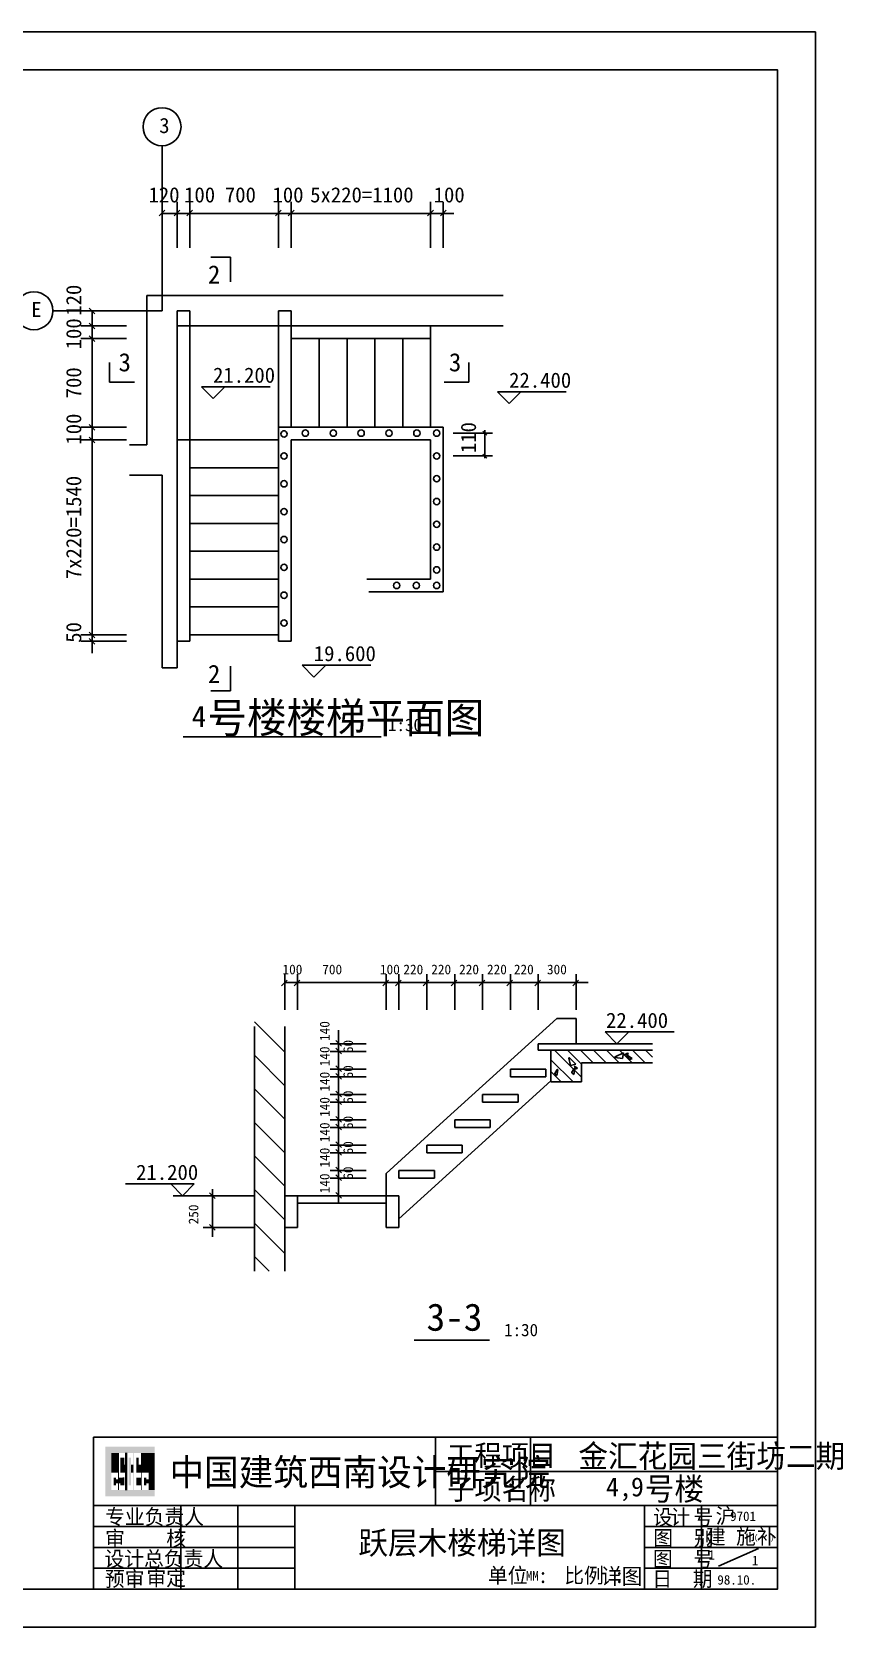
# Model space of a CAD drawing. Header units: metres. Extents: x -282284 to -222161, y -90681 to -4902.
# Drawn here: x -243500 to -222161, y -46902 to -4902 of the extents above; entities that cross this region are included whole.
import ezdxf

# ---------------------------------------------------------------- set-up
doc = ezdxf.new("R2010")
doc.units = ezdxf.units.M
for name, color, linetype in [('1', 7, 'Continuous'), ('10', 3, 'Continuous'), ('3', 3, 'Continuous'), ('JZ', 3, 'Continuous')]:
    doc.layers.add(name, color=color, linetype=linetype)

msp = doc.modelspace()

# ---------------------------------------------------------------- linework, layer by layer
for p, q in [((-222883.95, -4902.17), (-282283.95, -4902.17)), ((-222883.95, -4902.17), (-222883.95, -46902.17)), ((-240477.81, -15777.26), (-240477.81, -11843.93)), ((-240477.81, -11843.93), (-231106.64, -11843.93)), ((-239677.81, -21643.93), (-239677.81, -12643.93)), ((-239677.81, -12643.93), (-231106.64, -12643.93)), ((-240934.52, -15777.26), (-240477.81, -15777.26)), ((-240934.52, -16577.26), (-240077.81, -16577.26)), ((-240077.81, -21643.93), (-240077.81, -16577.26)), ((-240077.81, -21643.93), (-239677.81, -21643.93)), ((-237644.68, -31090.53), (-237644.68, -37532.84)), ((-236844.68, -31090.53), (-236844.68, -37532.84)), ((-227178.53, -31711.5), (-229844.68, -31711.5)), ((-229844.68, -31711.5), (-229844.68, -32544.83)), ((-227178.53, -32044.83), (-229044.68, -32044.83)), ((-229044.68, -32044.83), (-229044.68, -32544.83)), ((-229044.68, -32544.83), (-229844.68, -32544.83)), ((-236511.35, -35544.83), (-236511.35, -36378.17)), ((-234178.02, -35544.83), (-234178.02, -36378.17)), ((-233844.68, -35544.83), (-233844.68, -36378.17)), ((-235710.36, -41902.17), (-223883.95, -41902.17)), ((-235710.36, -41902.17), (-223883.95, -41902.17)), ((-232883.95, -41902.17), (-232883.95, -43702.17)), ((-230383.95, -41902.17), (-230383.95, -43702.17)), ((-241032.54, -42625.49), (-241032.54, -42315.49)), ((-241012.54, -43295.49), (-241012.54, -42315.49)), ((-241152.54, -42835.49), (-241152.54, -42445.49)), ((-241092.54, -42625.49), (-241092.54, -42445.49)), ((-241032.54, -43295.49), (-241032.54, -42835.49)), ((-232883.95, -42802.17), (-223883.95, -42802.17)), ((-241152.54, -43165.49), (-241152.54, -43115.49)), ((-241092.54, -43015.49), (-241092.54, -42965.49)), ((-241092.54, -43165.49), (-241092.54, -42965.49)), ((-241883.95, -43702.17), (-223883.95, -43702.17)), ((-239583.95, -43702.17), (-239583.95, -45902.17)), ((-238083.95, -43702.17), (-238083.95, -45902.17)), ((-236583.95, -43702.17), (-236583.95, -45902.17)), ((-227383.95, -43702.17), (-227383.95, -45902.17)), ((-225883.95, -43702.17), (-225883.95, -45902.17)), ((-241883.95, -44252.17), (-236583.95, -44252.17)), ((-227383.95, -44252.17), (-223883.95, -44252.17)), ((-241883.95, -44802.17), (-236583.95, -44802.17)), ((-227383.95, -44802.17), (-223883.95, -44802.17)), ((-225434.77, -45293.9), (-224384.45, -44831.75)), ((-241883.95, -45352.17), (-236583.95, -45352.17)), ((-227383.95, -45352.17), (-223883.95, -45352.17)), ((-222883.95, -46902.17), (-282283.95, -46902.17))]:
    msp.add_line(p, q)
for points in [[(-279783.95, -45902.17), (-281183.95, -45902.17), (-223883.95, -45902.17), (-223883.95, -5902.17), (-279783.95, -5902.17)], [(-241883.95, -41902.17), (-223883.95, -41902.17), (-223883.95, -45902.17), (-241883.95, -45902.17)]]:
    msp.add_lwpolyline(points, close=True)
for points in [[(-241572.54, -42155.49), (-241572.54, -42315.49), (-240272.54, -42155.49), (-240272.54, -42315.49)], [(-241572.54, -42315.49), (-241412.54, -42315.49), (-241572.54, -43295.49), (-241412.54, -43295.49)], [(-241412.54, -42315.49), (-241212.54, -42315.49), (-241412.54, -42835.49), (-241212.54, -42835.49)], [(-241032.54, -42315.49), (-241012.54, -42315.49), (-241032.54, -43295.49), (-241012.54, -43295.49)], [(-240832.54, -42315.49), (-240812.54, -42315.49), (-240832.54, -43295.49), (-240812.54, -43295.49)], [(-240632.54, -42315.49), (-240272.54, -42315.49), (-240632.54, -42625.49), (-240272.54, -42625.49)], [(-241232.54, -42835.49), (-241212.54, -42835.49), (-241232.54, -43295.49), (-241212.54, -43295.49)], [(-241152.54, -42445.49), (-241092.54, -42445.49), (-241152.54, -42625.49), (-241092.54, -42625.49)], [(-241152.54, -42625.49), (-241032.54, -42625.49), (-241152.54, -42835.49), (-241032.54, -42835.49)], [(-240952.54, -42445.49), (-240892.54, -42445.49), (-240952.54, -43165.49), (-240892.54, -43165.49)], [(-240892.54, -42625.49), (-240832.54, -42625.49), (-240892.54, -42835.49), (-240832.54, -42835.49)], [(-240752.54, -42625.49), (-240752.54, -42445.49), (-240692.54, -42625.49), (-240692.54, -42445.49)], [(-240752.54, -42835.49), (-240752.54, -42625.49), (-240272.54, -42835.49), (-240272.54, -42625.49)], [(-240632.54, -42835.49), (-240612.54, -42835.49), (-240632.54, -43295.49), (-240612.54, -43295.49)], [(-240432.54, -42835.49), (-240272.54, -42835.49), (-240432.54, -43295.49), (-240272.54, -43295.49)], [(-241292.54, -42965.49), (-241352.54, -42965.49), (-241292.54, -43165.49), (-241352.54, -43165.49)], [(-241292.54, -43015.49), (-241232.54, -43015.49), (-241292.54, -43115.49), (-241232.54, -43115.49)], [(-241212.54, -42965.49), (-241092.54, -42965.49), (-241212.54, -43115.49), (-241152.54, -43115.49)], [(-241152.54, -43115.49), (-241092.54, -42965.49), (-241152.54, -43165.49), (-241092.54, -43165.49)], [(-240752.54, -42965.49), (-240632.54, -42965.49), (-240752.54, -43165.49), (-240632.54, -43165.49)], [(-240552.54, -42965.49), (-240492.54, -42965.49), (-240552.54, -43165.49), (-240492.54, -43165.49)], [(-240492.54, -43115.49), (-240492.54, -43015.49), (-240432.54, -43115.49), (-240432.54, -43015.49)], [(-241572.54, -43295.49), (-241572.54, -43455.49), (-240272.54, -43295.49), (-240272.54, -43455.49)]]:
    msp.add_solid(points)
at = {"layer": '1'}
for p, q in [((-230178.02, -31544.83), (-227178.53, -31544.83)), ((-230178.02, -31711.5), (-230178.02, -31544.83)), ((-230178.02, -31711.5), (-229844.68, -31711.5)), ((-230911.35, -32411.5), (-230911.35, -32211.5)), ((-230911.35, -32211.5), (-229978.02, -32211.5)), ((-229978.02, -32411.5), (-229978.02, -32211.5)), ((-230911.35, -32411.5), (-229978.02, -32411.5)), ((-231644.68, -33078.17), (-231644.68, -32878.17)), ((-231644.68, -32878.17), (-230711.35, -32878.17)), ((-231644.68, -33078.17), (-230711.35, -33078.17)), ((-230711.35, -33078.17), (-230711.35, -32878.17)), ((-232378.02, -33544.83), (-231444.68, -33544.83)), ((-232378.02, -33744.83), (-232378.02, -33544.83)), ((-231444.68, -33744.83), (-231444.68, -33544.83)), ((-232378.02, -33744.83), (-231444.68, -33744.83)), ((-233111.35, -34211.5), (-232178.02, -34211.5)), ((-233111.35, -34411.5), (-233111.35, -34211.5)), ((-233111.35, -34411.5), (-232178.02, -34411.5)), ((-232178.02, -34411.5), (-232178.02, -34211.5)), ((-233844.68, -35078.17), (-233844.68, -34878.17)), ((-233844.68, -34878.17), (-232911.35, -34878.17)), ((-233844.68, -35078.17), (-232911.35, -35078.17)), ((-232911.35, -35078.17), (-232911.35, -34878.17)), ((-236844.68, -35544.83), (-233844.68, -35544.83)), ((-236511.35, -35744.83), (-234178.02, -35744.83)), ((-236844.68, -36378.17), (-236511.35, -36378.17)), ((-234178.02, -36378.17), (-233844.68, -36378.17))]:
    msp.add_line(p, q, dxfattribs=at)
at = {"layer": '10'}
for p, q in [((-239677.81, -12643.93), (-239677.81, -12243.93)), ((-239677.81, -12243.93), (-239344.48, -12243.93)), ((-239344.48, -15643.93), (-239344.48, -12243.93)), ((-237011.14, -15377.26), (-237011.14, -12243.93)), ((-237011.14, -12243.93), (-236677.81, -12243.93))]:
    msp.add_line(p, q, dxfattribs=at)
at = {"layer": '3'}
for p, q in [((-240077.81, -7898.94), (-240077.81, -12243.93)), ((-239677.81, -10584.17), (-239677.81, -9377.03)), ((-239344.48, -10584.17), (-239344.48, -9377.03)), ((-237011.14, -10584.17), (-237011.14, -9377.03)), ((-236677.81, -10584.17), (-236677.81, -9377.03)), ((-233011.14, -10584.17), (-233011.14, -9377.03)), ((-232677.81, -10584.17), (-232677.81, -9377.03)), ((-232404.76, -9681.22), (-240077.81, -9681.22)), ((-242947.87, -12243.93), (-240077.81, -12243.93)), ((-241912.97, -12243.93), (-241912.97, -21259.77)), ((-236677.81, -15310.6), (-236677.81, -12243.93)), ((-241010.02, -12643.93), (-242217.16, -12643.93)), ((-241010.02, -12977.26), (-242217.16, -12977.26)), ((-236677.81, -12977.26), (-233011.14, -12977.26)), ((-235944.48, -15310.6), (-235944.48, -12977.26)), ((-235211.14, -15310.6), (-235211.14, -12977.26)), ((-234477.81, -15310.6), (-234477.81, -12977.26)), ((-233744.48, -15310.6), (-233744.48, -12977.26)), ((-233011.14, -15310.6), (-233011.14, -12643.93)), ((-239040.59, -14244.79), (-237232.01, -14244.79)), ((-238732.15, -14558.05), (-239040.59, -14244.79)), ((-238732.15, -14558.05), (-238423.71, -14244.79)), ((-230942.19, -14689.55), (-231250.63, -14376.29)), ((-231250.63, -14376.29), (-229442.05, -14376.29)), ((-230942.19, -14689.55), (-230633.75, -14376.29)), ((-241010.02, -15310.6), (-242217.16, -15310.6)), ((-237011.14, -15310.6), (-232677.81, -15310.6)), ((-237011.14, -20943.93), (-237011.14, -15377.26)), ((-232677.81, -19643.93), (-232677.81, -15310.6)), ((-232416.24, -15466.74), (-231381.36, -15466.74)), ((-231588.71, -15383.91), (-231588.71, -16122.92)), ((-241010.02, -15643.93), (-242217.16, -15643.93)), ((-239677.81, -15643.93), (-237011.14, -15643.93)), ((-239344.48, -20943.93), (-239344.48, -15643.93)), ((-236677.81, -20943.93), (-236677.81, -15643.93)), ((-236677.81, -15643.93), (-233011.14, -15643.93)), ((-233011.14, -19310.6), (-233011.14, -15643.93)), ((-239344.48, -16377.26), (-237011.14, -16377.26)), ((-232416.24, -16066.74), (-231381.36, -16066.74)), ((-239344.48, -17110.6), (-237011.14, -17110.6)), ((-239344.48, -17843.93), (-237011.14, -17843.93)), ((-239344.48, -18577.26), (-237011.14, -18577.26)), ((-239344.48, -19310.6), (-237011.14, -19310.6)), ((-234685.55, -19310.6), (-233011.14, -19310.6)), ((-234641.08, -19643.93), (-232677.81, -19643.93)), ((-239344.48, -20043.93), (-237011.14, -20043.93)), ((-241010.02, -20777.26), (-242217.16, -20777.26)), ((-241010.02, -20943.93), (-242217.16, -20943.93)), ((-239677.81, -20943.93), (-239344.48, -20943.93)), ((-239344.48, -20777.26), (-237011.14, -20777.26)), ((-237011.14, -20943.93), (-236677.81, -20943.93)), ((-236389.17, -21574.46), (-234580.59, -21574.46)), ((-236080.73, -21887.72), (-236389.17, -21574.46)), ((-236080.73, -21887.72), (-235772.29, -21574.46)), ((-236844.68, -30653.51), (-236844.68, -29713.35)), ((-236511.35, -30653.51), (-236511.35, -29713.35)), ((-234178.02, -30653.51), (-234178.02, -29713.35)), ((-233844.68, -30653.51), (-233844.68, -29713.35)), ((-233111.35, -30653.51), (-233111.35, -29713.35)), ((-232378.02, -30653.51), (-232378.02, -29713.35)), ((-231644.68, -30653.51), (-231644.68, -29713.35)), ((-230911.35, -30653.51), (-230911.35, -29713.35)), ((-230178.02, -30653.51), (-230178.02, -29713.35)), ((-229178.02, -30653.51), (-229178.02, -29713.35)), ((-236844.68, -29931.73), (-228871.03, -29931.73)), ((-237644.68, -30965.02), (-236844.68, -31765.02)), ((-229692.45, -30878.17), (-232669.68, -33584.74)), ((-229178.02, -30878.17), (-229692.45, -30878.17)), ((-229178.02, -31544.83), (-229178.02, -30878.17)), ((-235431.48, -35711.5), (-235431.48, -31186.57)), ((-228108.36, -31544.83), (-228416.8, -31231.57)), ((-228416.8, -31231.57), (-226608.22, -31231.57)), ((-228108.36, -31544.83), (-227799.92, -31231.57)), ((-237644.68, -31848.03), (-236844.68, -32648.03)), ((-234709.7, -31544.83), (-235649.85, -31544.83)), ((-234709.7, -31744.83), (-235649.85, -31744.83)), ((-229754.19, -31711.5), (-229044.68, -32421.01)), ((-229412.2, -31711.5), (-229044.68, -32079.02)), ((-229332.57, -32112.49), (-229374.16, -31919.42)), ((-229360.68, -31912.08), (-229189.17, -32083.55)), ((-229070.21, -31711.5), (-228736.87, -32044.83)), ((-228728.22, -31711.5), (-228394.88, -32044.83)), ((-228386.23, -31711.5), (-228052.89, -32044.83)), ((-228159.04, -31885.99), (-227938.56, -31784.96)), ((-227961.39, -31929.46), (-228156.85, -31901.18)), ((-228044.24, -31711.5), (-227710.9, -32044.83)), ((-227938.56, -31784.96), (-227961.39, -31929.46)), ((-227817.21, -31815.79), (-227908.82, -31836.81)), ((-227778.65, -31959.28), (-227846.71, -31864.85)), ((-227836.16, -31853.28), (-227706.62, -31929.64)), ((-227827.23, -31780.79), (-227817.21, -31815.79)), ((-227702.25, -31711.5), (-227368.91, -32044.83)), ((-227360.25, -31711.5), (-227178.53, -31893.22)), ((-234709.7, -32211.5), (-235649.85, -32211.5)), ((-229844.68, -31963), (-229262.84, -32544.83)), ((-229844.68, -32274.39), (-229574.23, -32544.83)), ((-229745.78, -32322.09), (-229680.98, -32225.4)), ((-229692.9, -32379.28), (-229744.51, -32332.47)), ((-229666.46, -32231.26), (-229692.9, -32379.28)), ((-229189.17, -32083.55), (-229332.57, -32112.49)), ((-229296.86, -32294.17), (-229232.06, -32197.48)), ((-229243.99, -32351.36), (-229295.59, -32304.55)), ((-229217.54, -32203.34), (-229243.99, -32351.36)), ((-229175.79, -32208.04), (-229227.41, -32129.49)), ((-229146.47, -32186.45), (-229175.79, -32208.04)), ((-227706.62, -31929.64), (-227768.48, -31961.71)), ((-237644.68, -32731.04), (-236844.68, -33531.04)), ((-234709.7, -32411.5), (-235649.85, -32411.5)), ((-229844.68, -32515.53), (-233844.68, -36151.9)), ((-234709.7, -32878.17), (-235649.85, -32878.17)), ((-234709.7, -33078.17), (-235649.85, -33078.17)), ((-234709.7, -33544.83), (-235649.85, -33544.83)), ((-232669.68, -33584.74), (-234178.02, -34955.95)), ((-237644.68, -33614.05), (-236844.68, -34414.05)), ((-234709.7, -33744.83), (-235649.85, -33744.83)), ((-234709.7, -34211.5), (-235649.85, -34211.5)), ((-234709.7, -34411.5), (-235649.85, -34411.5)), ((-237644.68, -34497.06), (-236844.68, -35297.06)), ((-239232.94, -35231.57), (-241041.52, -35231.57)), ((-239541.38, -35544.83), (-239849.82, -35231.57)), ((-239541.38, -35544.83), (-239232.94, -35231.57)), ((-234709.7, -34878.17), (-235649.85, -34878.17)), ((-234709.7, -35078.17), (-235649.85, -35078.17)), ((-234178.02, -35544.83), (-234178.02, -34955.95)), ((-237664.55, -35544.83), (-239783.63, -35544.83)), ((-238752.53, -35371.33), (-238752.53, -36627.71)), ((-237644.68, -35380.07), (-236844.68, -36180.07)), ((-237664.55, -36378.17), (-238999.05, -36378.17)), ((-237644.68, -36263.08), (-236844.68, -37063.08)), ((-237644.68, -37146.09), (-237257.93, -37532.84))]:
    msp.add_line(p, q, dxfattribs=at)
for points in [[(-240005.62, -9596.65), (-240155.86, -9746.89)], [(-239605.62, -9596.65), (-239755.86, -9746.89)], [(-239272.29, -9596.65), (-239422.53, -9746.89)], [(-236938.96, -9596.65), (-237089.2, -9746.89)], [(-236605.62, -9596.65), (-236755.86, -9746.89)], [(-232938.96, -9596.65), (-233089.2, -9746.89)], [(-232605.62, -9596.65), (-232755.86, -9746.89)], [(-238794.41, -10829.41), (-238280.14, -10829.41)], [(-238280.14, -10829.41), (-238280.14, -11478.69)], [(-241997.54, -12171.74), (-241847.3, -12321.98)], [(-241997.54, -12571.74), (-241847.3, -12721.98)], [(-241997.54, -12905.08), (-241847.3, -13055.32)], [(-241455.29, -13607.76), (-241455.29, -14122.03)], [(-232002.61, -13607.76), (-232002.61, -14122.03)], [(-241455.29, -14122.03), (-240806, -14122.03)], [(-232002.61, -14122.03), (-232651.9, -14122.03)], [(-241997.54, -15238.41), (-241847.3, -15388.65)], [(-231639.24, -15416.21), (-231534.07, -15521.38)], [(-241997.54, -15571.74), (-241847.3, -15721.98)], [(-231639.24, -16016.21), (-231534.07, -16121.38)], [(-241997.54, -20705.08), (-241847.3, -20855.32)], [(-241997.54, -20871.74), (-241847.3, -21021.98)], [(-238280.14, -22250.79), (-238280.14, -21601.5)], [(-238794.41, -22250.79), (-238280.14, -22250.79)], [(-239519.34, -23460.38), (-234316.24, -23460.38)], [(-236788.05, -29865.51), (-236938.29, -30015.75)], [(-236454.72, -29865.51), (-236604.95, -30015.75)], [(-234121.38, -29865.51), (-234271.62, -30015.75)], [(-233788.05, -29865.51), (-233938.29, -30015.75)], [(-233054.72, -29865.51), (-233204.95, -30015.75)], [(-232321.38, -29865.51), (-232471.62, -30015.75)], [(-231588.05, -29865.51), (-231738.29, -30015.75)], [(-230854.72, -29865.51), (-231004.95, -30015.75)], [(-230121.38, -29865.51), (-230271.62, -30015.75)], [(-229121.38, -29865.51), (-229271.62, -30015.75)], [(-235507.38, -31459.59), (-235357.15, -31609.83)], [(-235507.38, -31659.59), (-235357.15, -31809.83)], [(-235507.38, -31659.59), (-235357.15, -31809.83)], [(-235507.38, -32126.26), (-235357.15, -32276.5)], [(-235507.38, -32326.26), (-235357.15, -32476.5)], [(-235507.38, -32792.92), (-235357.15, -32943.16)], [(-235507.38, -32992.92), (-235357.15, -33143.16)], [(-235507.38, -33459.59), (-235357.15, -33609.83)], [(-235507.38, -33659.59), (-235357.15, -33809.83)], [(-235507.38, -34126.26), (-235357.15, -34276.5)], [(-235507.38, -34326.26), (-235357.15, -34476.5)], [(-235507.38, -34792.92), (-235357.15, -34943.16)], [(-235507.38, -34992.92), (-235357.15, -35143.16)], [(-238828.44, -35468.93), (-238678.2, -35619.17)], [(-235507.38, -35459.59), (-235357.15, -35609.83)], [(-238828.44, -36302.26), (-238678.2, -36452.5)], [(-233444.97, -39345.42), (-231464.36, -39345.42)]]:
    msp.add_lwpolyline(points, dxfattribs=at)
for centre, radius in [((-240077.81, -7398.94), 500), ((-243447.87, -12243.93), 500), ((-236866.75, -15486.75), 83.33), ((-236306.24, -15466.74), 83.33), ((-235572.9, -15466.74), 83.33), ((-234839.57, -15466.74), 83.33), ((-234106.24, -15466.74), 83.33), ((-233372.9, -15466.74), 83.33), ((-232851.48, -15466.74), 83.33), ((-236866.75, -16066.89), 83.33), ((-232851.48, -16066.74), 83.33), ((-236866.75, -16800.22), 83.33), ((-232851.48, -16666.74), 83.33), ((-232851.48, -17266.74), 83.33), ((-236866.75, -17533.55), 83.33), ((-232851.48, -17866.74), 83.33), ((-236866.75, -18266.89), 83.33), ((-232851.48, -18466.74), 83.33), ((-236866.75, -19000.22), 83.33), ((-232851.48, -19066.74), 83.33), ((-236866.75, -19733.55), 83.33), ((-233902.83, -19477.28), 83.33), ((-233385.77, -19477.28), 83.33), ((-232851.48, -19477.28), 83.33), ((-236866.75, -20466.89), 83.33)]:
    msp.add_circle(centre, radius, dxfattribs=at)
for centre, radius, start, end in [((-229366.34, -31917.74), 8, 45.01, 192.16), ((-228155.71, -31893.26), 8, 114.62, 261.77), ((-226329.88, -34334.75), 2957.32, 120.46, 122.33), ((-227840.22, -31860.18), 8, 59.48, 215.78), ((-229739.13, -32326.55), 8, 146.17, 227.79), ((-229674.33, -32229.85), 8, 349.87, 146.17), ((-229290.22, -32298.63), 8, 146.17, 227.79), ((-229225.42, -32201.93), 8, 349.87, 146.17), ((-231018.75, -34479.77), 2957.32, 50.85, 52.72), ((-227772.16, -31954.61), 8, 215.78, 297.4)]:
    msp.add_arc(centre, radius, start, end, dxfattribs=at)

# ---------------------------------------------------------------- texts
for s, height, p in [('中国建筑西南设计研究院', 700, (-239879.14, -43174.15)), ('工程项目', 550, (-232572.85, -42657.96)), ('子项名称', 550, (-232572.85, -43545.63)), ('专业负责人', 400, (-241574.46, -44198.46)), ('设  号', 400, (-227160.67, -44207.23)), ('计', 400, (-226703.94, -44207.23)), ('审    核', 400, (-241573.03, -44767.79)), ('图  别', 400, (-227151.89, -44757.23)), ('设计总负责人', 400, (-241591.71, -45305.85)), ('图  号', 400, (-227160.67, -45307.23)), ('审定', 400, (-240487.57, -45810.38)), ('单位 :', 400, (-231503.76, -45741.48)), ('比例 :', 400, (-229494.79, -45741.48)), ('预审', 400, (-241579.29, -45831.98)), ('日  期', 400, (-227178.24, -45830.9))]:
    msp.add_text(s, height=height).set_placement(p)
at = {"layer": '1'}
for s, height, p in [('2', 480, (-238869.74, -11528.81)), ('3', 480, (-241221.89, -13839.54)), ('3', 480, (-232530.89, -13839.54)), ('2', 480, (-238869.74, -22045.34)), ('3-3', 720, (-233118, -39099.6))]:
    msp.add_text(s, height=height, dxfattribs=at).set_placement(p)
at = {"layer": '3'}
for s, height, p in [('3', 400, (-240151.08, -7566.01)), ('120', 400, (-240433.06, -9391.89)), ('100', 400, (-239496.56, -9391.89)), ('700', 400, (-238424.11, -9391.89)), ('100', 400, (-237171.61, -9391.89)), ('5x220=1100', 400, (-236180.4, -9391.89)), ('100', 400, (-232930.81, -9391.89)), ('E', 400, (-243521.14, -12411)), ('21.200', 400, (-238735.86, -14139.8)), ('22.400', 400, (-230945.9, -14271.3)), ('19.600', 400, (-236084.44, -21469.48)), ('4', 560, (-239296.48, -23205.22)), ('号楼楼梯平面图', 800, (-238881.51, -23360.11)), ('1:30', 327.68, (-234131.87, -23311.45)), ('100', 256, (-236908.1, -29714.52)), ('700', 256, (-235861.81, -29714.52)), ('100', 256, (-234344.33, -29714.52)), ('220', 256, (-233728.04, -29714.52)), ('220', 256, (-232994.71, -29714.52)), ('220', 256, (-232261.37, -29714.52)), ('220', 256, (-231528.04, -29714.52)), ('220', 256, (-230821.59, -29714.52)), ('300', 256, (-229950.44, -29714.52)), ('22.400', 400, (-228395.94, -31126.59)), ('21.200', 400, (-240758.79, -35126.59)), ('1:30', 327.68, (-231076.45, -39242.97)), ('金汇花园三街坊二期', 600, (-229123.75, -42700.36)), ('号楼', 600, (-227378.78, -43563.35)), ('沪', 400, (-225512.12, -44173.58)), ('跃层木楼梯详图', 600, (-234912.89, -44982.8)), ('建 施', 400, (-225768.64, -44719.21)), ('补', 400, (-224426.01, -44719.21)), ('详图', 420, (-228531.48, -45772.05))]:
    msp.add_text(s, height=height, dxfattribs=at).set_placement(p)
for s, height, p in [('120', 400, (-242202.3, -12375.06)), ('100', 400, (-242202.3, -13259.14)), ('700', 400, (-242202.3, -14549.41)), ('100', 400, (-242202.3, -15768.01)), ('110', 400, (-231817.92, -15992.21)), ('7x220=1540', 400, (-242202.3, -19311.48)), ('50', 400, (-242202.3, -20985.95)), ('140', 256, (-235671.45, -31469.8)), ('60', 256, (-235053.57, -31790.47)), ('140', 256, (-235671.45, -32136.46)), ('140', 256, (-235671.45, -32803.13)), ('60', 256, (-235053.57, -32457.14)), ('140', 256, (-235671.45, -33469.8)), ('60', 256, (-235053.57, -33123.81)), ('60', 256, (-235053.57, -33790.47)), ('140', 256, (-235671.45, -34136.46)), ('140', 256, (-235671.45, -34803.13)), ('60', 256, (-235053.57, -34457.14)), ('60', 256, (-235053.57, -35123.81)), ('140', 256, (-235671.45, -35480.58)), ('250', 256, (-239122.68, -36298.26))]:
    msp.add_text(s, height=height, rotation=90, dxfattribs=at).set_placement(p)
at = {"layer": 'JZ'}
for s, height, p in [('4,', 500, (-228397.61, -43459.14)), ('9', 500, (-227740.65, -43459.14)), ('9701', 250, (-225132.05, -44109.73)), ('(   )', 150, (-224503.79, -44615.09)), ('1', 250, (-225704.26, -45128.25)), ('1', 250, (-224557.65, -45273.75)), ('MM', 250, (-230504.88, -45676.83)), ('98.10.', 250, (-225467.66, -45783.01))]:
    msp.add_text(s, height=height, dxfattribs=at).set_placement(p)

doc.saveas('drawing.dxf')
